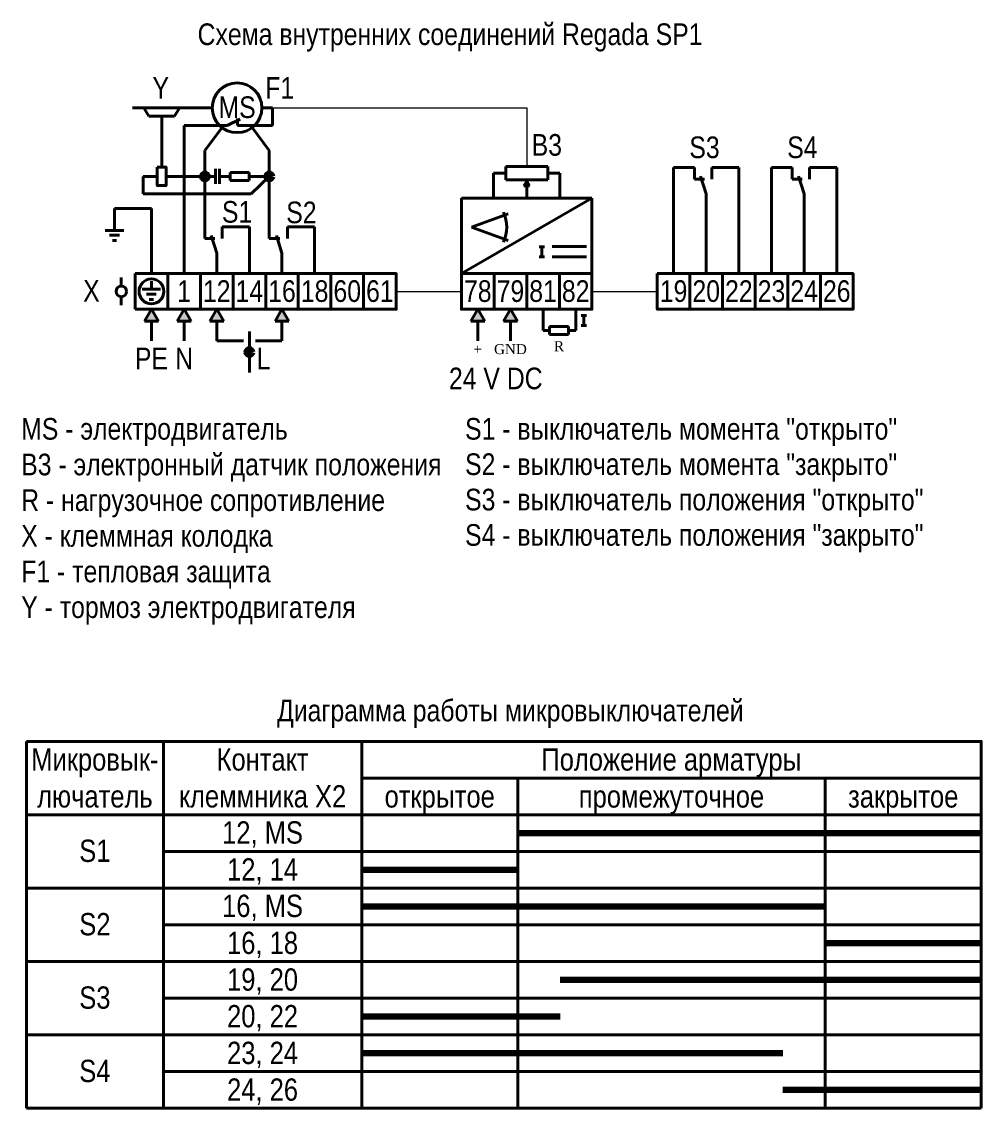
# Model space of a CAD drawing. Header units: millimetres. Extents: x 20 to 403, y -258 to -5.
# Drawn here: x 230.5 to 402.8, y -204.5 to -9.4 of the extents above; entities that cross this region are included whole.
import ezdxf

# ---------------------------------------------------------------- set-up
doc = ezdxf.new("R2010")
doc.units = ezdxf.units.MM
doc.header["$MEASUREMENT"] = 0
doc.linetypes.add('1_1', pattern=[2000, 1000, -1000])
doc.layers.add('id_static_ai', color=7, linetype='Continuous')
doc.layers.add('info', color=7, linetype='Continuous')
doc.styles.add('СГЕНЕРИР_СТИЛЬ_1', font='')
doc.styles.add('СГЕНЕРИР_СТИЛЬ_2', font='')
doc.styles.get('СГЕНЕРИР_СТИЛЬ_1').set_extended_font_data('Arial Narrow')
doc.styles.get('СГЕНЕРИР_СТИЛЬ_2').set_extended_font_data('Times New Roman')

msp = doc.modelspace()

# ---------------------------------------------------------------- hatches: boundary and pattern name
at = {"layer": 'info', "linetype": 'Continuous', "lineweight": 0, "true_color": 0x000000}
for points in [[(262.93, -37.2), (262.96, -37.39), (263.07, -37.55), (263.23, -37.66), (263.43, -37.7), (263.62, -37.66), (263.78, -37.55), (263.89, -37.39), (263.93, -37.2), (263.89, -37), (263.78, -36.84), (263.62, -36.73), (263.43, -36.7), (263.23, -36.73), (263.07, -36.84), (262.96, -37)], [(274.49, -37.2), (274.53, -37.39), (274.63, -37.55), (274.8, -37.66), (274.99, -37.7), (275.18, -37.66), (275.34, -37.55), (275.45, -37.39), (275.49, -37.2), (275.45, -37), (275.34, -36.84), (275.18, -36.73), (274.99, -36.7), (274.8, -36.73), (274.63, -36.84), (274.53, -37)], [(321.22, -38.04), (320.72, -38.91), (321.72, -38.91)], [(253.83, -61.05), (252.58, -63.22), (255.08, -63.22)], [(259.69, -61.05), (258.44, -63.22), (260.94, -63.22)], [(265.55, -61.05), (264.3, -63.22), (266.8, -63.22)], [(277.27, -61.05), (276.02, -63.22), (278.52, -63.22)], [(312.43, -61.05), (311.18, -63.22), (313.68, -63.22)], [(318.29, -61.05), (317.04, -63.22), (319.54, -63.22)], [(270.91, -68.74), (270.95, -68.93), (271.06, -69.09), (271.22, -69.2), (271.41, -69.24), (271.6, -69.2), (271.77, -69.09), (271.88, -68.93), (271.91, -68.74), (271.88, -68.55), (271.77, -68.38), (271.6, -68.28), (271.41, -68.24), (271.22, -68.28), (271.06, -68.38), (270.95, -68.55)]]:
    msp.add_hatch(color=18, dxfattribs=at).paths.add_polyline_path(points)

# ---------------------------------------------------------------- linework, layer by layer
at = {"layer": 'id_static_ai', "color": 7, "linetype": 'Continuous', "lineweight": 40, "ltscale": 100}
for p, q in [((323.46, -49.87), (324.43, -49.87)), ((323.95, -49.87), (323.95, -51.65)), ((323.46, -51.65), (324.43, -51.65)), ((331, -62.2), (331.97, -62.2)), ((331.48, -62.2), (331.48, -63.98)), ((331, -63.98), (331.97, -63.98))]:
    msp.add_line(p, q, dxfattribs=at)
at = {"layer": 'info', "color": 7, "linetype": '1_1', "lineweight": 40, "ltscale": 100}
for p, q in [((264.75, -24.88), (250.41, -24.88)), ((252.32, -37.2), (252.32, -40.35)), ((254.88, -37.2), (252.32, -37.2)), ((263.43, -37.2), (256.45, -37.2)), ((271.75, -40.35), (274.99, -37.2)), ((252.32, -40.35), (271.75, -40.35)), ((325.81, -51.63), (331.95, -51.63)), ((324.15, -61.05), (324.15, -64.88)), ((330.01, -61.05), (330.01, -64.88)), ((324.15, -64.88), (325.33, -64.88)), ((330.01, -64.88), (328.7, -64.88))]:
    msp.add_line(p, q, dxfattribs=at)
at = {"layer": 'info', "color": 7, "linetype": 'Continuous', "lineweight": 40, "ltscale": 100}
for p, q in [((252.48, -24.88), (253.36, -26.39)), ((258.85, -24.88), (252.48, -24.88)), ((257.98, -26.39), (258.79, -24.98)), ((258.79, -24.98), (258.85, -24.88)), ((275.55, -24.88), (273.67, -24.88)), ((275.55, -28.08), (275.55, -24.88)), ((253.36, -26.39), (257.98, -26.39)), ((255.67, -35.54), (255.67, -26.39)), ((267.44, -28.08), (269.75, -26.94)), ((269.27, -26.82), (269.27, -28.08)), ((259.69, -54.65), (259.69, -28.08)), ((259.69, -28.08), (267.44, -28.08)), ((266.52, -28.44), (263.43, -32.54)), ((269.27, -28.08), (275.55, -28.08)), ((271.89, -28.44), (274.99, -32.54)), ((263.43, -32.54), (263.43, -48.37)), ((274.99, -32.54), (274.99, -48.37)), ((265.33, -35.83), (265.33, -38.56)), ((266.05, -35.83), (266.05, -38.56)), ((267.96, -36.48), (271.35, -36.48)), ((267.96, -37.91), (267.96, -36.48)), ((271.35, -36.48), (271.35, -37.91)), ((317.46, -36.62), (315.25, -36.62)), ((315.25, -41.13), (315.25, -36.62)), ((324.98, -35.44), (317.46, -35.44)), ((317.46, -35.44), (317.46, -37.8)), ((324.98, -37.8), (324.98, -35.44)), ((327.19, -36.62), (324.98, -36.62)), ((327.19, -41.13), (327.19, -36.62)), ((347.59, -54.65), (347.59, -35.59)), ((347.59, -35.59), (351.33, -35.59)), ((351.33, -35.59), (351.33, -37.68)), ((354.44, -37.68), (354.44, -35.59)), ((354.44, -35.59), (359.31, -35.59)), ((359.31, -54.65), (359.31, -35.59)), ((365.17, -54.65), (365.17, -35.59)), ((365.17, -35.59), (368.9, -35.59)), ((368.9, -35.59), (368.9, -37.68)), ((372.02, -37.68), (372.02, -35.59)), ((372.02, -35.59), (376.89, -35.59)), ((376.89, -54.65), (376.89, -35.59)), ((263.93, -37.2), (265.33, -37.2)), ((266.05, -37.2), (267.96, -37.2)), ((271.35, -37.91), (267.96, -37.91)), ((271.35, -37.2), (274.49, -37.2)), ((317.46, -37.8), (324.98, -37.8)), ((321.22, -38.04), (320.72, -38.91)), ((321.72, -38.91), (320.72, -38.91)), ((321.22, -38.04), (321.72, -38.91)), ((321.22, -41.13), (321.22, -38.91)), ((351.33, -37.68), (353.13, -37.68)), ((353.45, -40.3), (352.45, -37.15)), ((368.9, -37.68), (370.71, -37.68)), ((371.03, -40.3), (370.03, -37.15)), ((353.45, -54.65), (353.45, -40.3)), ((371.03, -54.65), (371.03, -40.3)), ((332.94, -41.13), (309.5, -41.13)), ((309.5, -41.13), (309.5, -54.65)), ((309.5, -54.65), (332.94, -41.13)), ((332.94, -54.65), (332.94, -41.13)), ((253.83, -42.98), (247.19, -42.98)), ((247.19, -42.98), (247.19, -45.43)), ((253.83, -54.65), (253.83, -42.98)), ((311.29, -46.32), (317.87, -43.93)), ((247.19, -46.89), (247.19, -45.43)), ((266.54, -48.37), (266.54, -46.28)), ((266.54, -46.28), (271.41, -46.28)), ((271.41, -54.65), (271.41, -46.28)), ((278.26, -48.37), (278.26, -46.28)), ((278.26, -46.28), (283.13, -46.28)), ((283.13, -54.65), (283.13, -46.28)), ((311.29, -46.32), (317.87, -48.72)), ((245.53, -46.89), (248.84, -46.89)), ((246.31, -47.75), (247.19, -47.75)), ((246.83, -48.7), (247.19, -48.7)), ((247.19, -47.75), (248.07, -47.75)), ((247.19, -48.7), (247.55, -48.7)), ((263.43, -48.37), (265.23, -48.37)), ((265.55, -50.99), (264.55, -47.84)), ((274.99, -48.37), (276.87, -48.37)), ((277.27, -50.99), (276.27, -47.84)), ((325.81, -49.79), (331.95, -49.79)), ((265.55, -54.65), (265.55, -50.99)), ((277.27, -54.65), (277.27, -50.99)), ((248.42, -56.9), (248.42, -55.37)), ((250.9, -54.65), (297.78, -54.65)), ((250.9, -61.05), (250.9, -54.65)), ((253.81, -57.47), (253.81, -56.01)), ((297.78, -54.65), (297.78, -61.05)), ((297.78, -54.65), (297.78, -61.05)), ((309.5, -54.65), (332.94, -54.65)), ((309.5, -54.65), (332.94, -54.65)), ((252.15, -57.47), (255.46, -57.47)), ((252.93, -58.33), (253.81, -58.33)), ((253.81, -58.33), (254.69, -58.33)), ((248.42, -60.33), (248.42, -58.81)), ((253.44, -59.28), (253.81, -59.28)), ((253.81, -59.28), (254.17, -59.28)), ((297.78, -61.05), (250.9, -61.05)), ((253.83, -61.05), (252.58, -63.22)), ((253.83, -61.05), (255.08, -63.22)), ((259.69, -61.05), (258.44, -63.22)), ((259.69, -61.05), (260.94, -63.22)), ((265.55, -61.05), (264.3, -63.22)), ((265.55, -61.05), (266.8, -63.22)), ((277.27, -61.05), (276.02, -63.22)), ((277.27, -61.05), (278.52, -63.22)), ((312.43, -61.05), (311.18, -63.22)), ((312.43, -61.05), (313.68, -63.22)), ((318.29, -61.05), (317.04, -63.22)), ((318.29, -61.05), (319.54, -63.22)), ((255.08, -63.22), (252.58, -63.22)), ((253.83, -63.22), (253.83, -66.72)), ((260.94, -63.22), (258.44, -63.22)), ((259.69, -63.22), (259.69, -66.72)), ((266.8, -63.22), (264.3, -63.22)), ((265.55, -63.22), (265.55, -66.72)), ((278.52, -63.22), (276.02, -63.22)), ((277.27, -63.22), (277.27, -66.72)), ((313.68, -63.22), (311.18, -63.22)), ((312.43, -63.22), (312.43, -66.72)), ((319.54, -63.22), (317.04, -63.22)), ((318.29, -63.22), (318.29, -66.72)), ((328.7, -64.17), (325.33, -64.17)), ((325.33, -64.17), (325.33, -65.59)), ((328.7, -65.59), (328.7, -64.17)), ((271.41, -65.04), (271.41, -68.24)), ((325.33, -65.59), (328.7, -65.59)), ((265.55, -66.72), (270.33, -66.72)), ((272.5, -66.72), (277.27, -66.72)), ((271.41, -68.74), (271.41, -72.44)), ((231.37, -138.64), (402.84, -138.64)), ((231.37, -204.53), (231.37, -138.64)), ((402.84, -138.64), (402.84, -204.53)), ((231.37, -165), (231.37, -151.82)), ((231.37, -151.82), (255.98, -151.82)), ((255.98, -151.82), (255.98, -165)), ((319.6, -151.82), (291.58, -151.82)), ((291.58, -151.82), (291.58, -158.41)), ((319.6, -158.41), (319.6, -151.82)), ((374.82, -151.82), (319.6, -151.82)), ((319.6, -151.82), (319.6, -158.41)), ((374.82, -158.41), (374.82, -151.82)), ((402.84, -151.82), (374.82, -151.82)), ((374.82, -151.82), (374.82, -158.41)), ((402.84, -158.41), (402.84, -151.82)), ((291.58, -158.41), (319.6, -158.41)), ((319.6, -158.41), (291.58, -158.41)), ((291.58, -158.41), (291.58, -165)), ((319.6, -158.41), (374.82, -158.41)), ((319.6, -165), (319.6, -158.41)), ((374.82, -158.41), (319.6, -158.41)), ((319.6, -158.41), (319.6, -165)), ((374.82, -158.41), (402.84, -158.41)), ((374.82, -165), (374.82, -158.41)), ((402.84, -158.41), (374.82, -158.41)), ((374.82, -158.41), (374.82, -165)), ((402.84, -165), (402.84, -158.41)), ((255.98, -165), (231.37, -165)), ((231.37, -178.17), (231.37, -165)), ((231.37, -165), (255.98, -165)), ((255.98, -165), (255.98, -178.17)), ((291.58, -165), (319.6, -165)), ((319.6, -165), (291.58, -165)), ((291.58, -165), (291.58, -171.58)), ((319.6, -165), (374.82, -165)), ((319.6, -171.58), (319.6, -165)), ((374.82, -165), (319.6, -165)), ((319.6, -165), (319.6, -171.58)), ((374.82, -165), (402.84, -165)), ((374.82, -171.58), (374.82, -165)), ((402.84, -165), (374.82, -165)), ((374.82, -165), (374.82, -171.58)), ((402.84, -171.58), (402.84, -165)), ((291.58, -171.58), (319.6, -171.58)), ((319.6, -171.58), (291.58, -171.58)), ((291.58, -171.58), (291.58, -178.17)), ((319.6, -171.58), (374.82, -171.58)), ((319.6, -178.17), (319.6, -171.58)), ((374.82, -171.58), (319.6, -171.58)), ((319.6, -171.58), (319.6, -178.17)), ((374.82, -171.58), (402.84, -171.58)), ((374.82, -178.17), (374.82, -171.58)), ((402.84, -171.58), (374.82, -171.58)), ((374.82, -171.58), (374.82, -178.17)), ((402.84, -178.17), (402.84, -171.58)), ((255.98, -178.17), (231.37, -178.17)), ((231.37, -191.35), (231.37, -178.17)), ((231.37, -178.17), (255.98, -178.17)), ((255.98, -178.17), (255.98, -191.35)), ((291.58, -178.17), (319.6, -178.17)), ((319.6, -178.17), (291.58, -178.17)), ((291.58, -178.17), (291.58, -184.76)), ((319.6, -178.17), (374.82, -178.17)), ((319.6, -184.76), (319.6, -178.17)), ((374.82, -178.17), (319.6, -178.17)), ((319.6, -178.17), (319.6, -184.76)), ((374.82, -178.17), (402.84, -178.17)), ((374.82, -184.76), (374.82, -178.17)), ((402.84, -178.17), (374.82, -178.17)), ((374.82, -178.17), (374.82, -184.76)), ((402.84, -184.76), (402.84, -178.17)), ((291.58, -184.76), (319.6, -184.76)), ((319.6, -184.76), (291.58, -184.76)), ((291.58, -184.76), (291.58, -191.35)), ((319.6, -184.76), (374.82, -184.76)), ((319.6, -191.35), (319.6, -184.76)), ((374.82, -184.76), (319.6, -184.76)), ((319.6, -184.76), (319.6, -191.35)), ((374.82, -184.76), (402.84, -184.76)), ((374.82, -191.35), (374.82, -184.76)), ((402.84, -184.76), (374.82, -184.76)), ((374.82, -184.76), (374.82, -191.35)), ((402.84, -191.35), (402.84, -184.76)), ((255.98, -191.35), (231.37, -191.35)), ((231.37, -204.53), (231.37, -191.35)), ((231.37, -191.35), (255.98, -191.35)), ((255.98, -191.35), (255.98, -204.53)), ((291.58, -191.35), (319.6, -191.35)), ((319.6, -191.35), (291.58, -191.35)), ((291.58, -191.35), (291.58, -197.94)), ((319.6, -191.35), (374.82, -191.35)), ((319.6, -197.94), (319.6, -191.35)), ((374.82, -191.35), (319.6, -191.35)), ((319.6, -191.35), (319.6, -197.94)), ((374.82, -191.35), (402.84, -191.35)), ((374.82, -197.94), (374.82, -191.35)), ((402.84, -191.35), (374.82, -191.35)), ((374.82, -191.35), (374.82, -197.94)), ((402.84, -197.94), (402.84, -191.35)), ((291.58, -197.94), (319.6, -197.94)), ((319.6, -197.94), (291.58, -197.94)), ((291.58, -197.94), (291.58, -204.53)), ((319.6, -197.94), (374.82, -197.94)), ((319.6, -204.53), (319.6, -197.94)), ((374.82, -197.94), (319.6, -197.94)), ((319.6, -197.94), (319.6, -204.53)), ((374.82, -197.94), (402.84, -197.94)), ((374.82, -204.53), (374.82, -197.94)), ((402.84, -197.94), (374.82, -197.94)), ((374.82, -197.94), (374.82, -204.53)), ((402.84, -204.53), (402.84, -197.94)), ((402.84, -204.53), (231.37, -204.53)), ((255.98, -204.53), (231.37, -204.53)), ((291.58, -204.53), (319.6, -204.53)), ((319.6, -204.53), (374.82, -204.53)), ((374.82, -204.53), (402.84, -204.53))]:
    msp.add_line(p, q, dxfattribs=at)
at = {"layer": 'info', "color": 7, "linetype": '1_1', "lineweight": 15, "ltscale": 100}
for p, q in [((275.55, -24.88), (321.22, -24.88)), ((321.22, -24.88), (321.22, -35.44)), ((297.78, -57.85), (309.28, -57.85)), ((333.17, -57.85), (344.66, -57.85))]:
    msp.add_line(p, q, dxfattribs=at)
at = {"layer": 'info', "color": 7, "linetype": 'Continuous', "lineweight": 140, "ltscale": 100}
for p, q in [((319.6, -155.11), (402.84, -155.11)), ((291.58, -161.7), (319.6, -161.7)), ((291.58, -168.29), (374.82, -168.29)), ((374.82, -174.88), (402.84, -174.88)), ((327.2, -181.47), (402.84, -181.47)), ((291.58, -188.05), (327.2, -188.05)), ((291.58, -194.64), (367.22, -194.64)), ((367.22, -201.23), (402.84, -201.23))]:
    msp.add_line(p, q, dxfattribs=at)
at = {"layer": 'info', "color": 7, "linetype": 'Continuous', "lineweight": 40, "ltscale": 100}
msp.add_lwpolyline([(254.88, -35.54), (256.45, -35.54), (256.45, -38.85), (254.88, -38.85)], close=True, dxfattribs=at)
at = {"layer": 'info', "color": 7, "linetype": 'Continuous', "lineweight": 40, "flags": 128}
for points in [[(256.76, -54.65), (262.62, -54.65), (262.62, -61.05), (256.76, -61.05)], [(262.62, -54.65), (268.48, -54.65), (268.48, -61.05), (262.62, -61.05)], [(268.48, -54.65), (274.34, -54.65), (274.34, -61.05), (268.48, -61.05)], [(274.34, -54.65), (280.2, -54.65), (280.2, -61.05), (274.34, -61.05)], [(280.2, -54.65), (286.06, -54.65), (286.06, -61.05), (280.2, -61.05)], [(286.06, -54.65), (291.92, -54.65), (291.92, -61.05), (286.06, -61.05)], [(291.92, -54.65), (297.78, -54.65), (297.78, -61.05), (291.92, -61.05)], [(309.5, -54.65), (315.36, -54.65), (315.36, -61.05), (309.5, -61.05)], [(315.36, -54.65), (321.22, -54.65), (321.22, -61.05), (315.36, -61.05)], [(321.22, -54.65), (327.08, -54.65), (327.08, -61.05), (321.22, -61.05)], [(327.08, -54.65), (332.94, -54.65), (332.94, -61.05), (327.08, -61.05)], [(344.66, -54.65), (350.52, -54.65), (350.52, -61.05), (344.66, -61.05)], [(350.52, -54.65), (356.38, -54.65), (356.38, -61.05), (350.52, -61.05)], [(356.38, -54.65), (362.24, -54.65), (362.24, -61.05), (356.38, -61.05)], [(362.24, -54.65), (368.1, -54.65), (368.1, -61.05), (362.24, -61.05)], [(368.1, -54.65), (373.96, -54.65), (373.96, -61.05), (368.1, -61.05)], [(373.96, -54.65), (379.82, -54.65), (379.82, -61.05), (373.96, -61.05)], [(231.37, -138.64), (255.98, -138.64), (255.98, -151.82), (231.37, -151.82)], [(255.98, -138.64), (291.58, -138.64), (291.58, -151.82), (255.98, -151.82)], [(291.58, -138.64), (402.84, -138.64), (402.84, -145.23), (291.58, -145.23)], [(291.58, -145.23), (319.6, -145.23), (319.6, -151.82), (291.58, -151.82)], [(319.6, -145.23), (374.82, -145.23), (374.82, -151.82), (319.6, -151.82)], [(374.82, -145.23), (402.84, -145.23), (402.84, -151.82), (374.82, -151.82)], [(255.98, -151.82), (291.58, -151.82), (291.58, -158.41), (255.98, -158.41)], [(255.98, -158.41), (291.58, -158.41), (291.58, -165), (255.98, -165)], [(255.98, -165), (291.58, -165), (291.58, -171.58), (255.98, -171.58)], [(255.98, -171.58), (291.58, -171.58), (291.58, -178.17), (255.98, -178.17)], [(255.98, -178.17), (291.58, -178.17), (291.58, -184.76), (255.98, -184.76)], [(255.98, -184.76), (291.58, -184.76), (291.58, -191.35), (255.98, -191.35)], [(255.98, -191.35), (291.58, -191.35), (291.58, -197.94), (255.98, -197.94)], [(255.98, -197.94), (291.58, -197.94), (291.58, -204.53), (255.98, -204.53)]]:
    msp.add_lwpolyline(points, close=True, dxfattribs=at)
at = {"layer": 'info', "color": 7, "linetype": 'Continuous', "lineweight": 40, "ltscale": 100}
for centre, radius in [((269.21, -24.88), 4.46), ((253.83, -57.85), 2.23), ((248.42, -57.85), 0.956)]:
    msp.add_circle(centre, radius, dxfattribs=at)
at = {"layer": 'info', "color": 7, "linetype": 'Continuous', "lineweight": 140, "ltscale": 100}
for centre in [(263.43, -37.2), (274.99, -37.2), (271.41, -68.74)]:
    msp.add_circle(centre, 0.5, dxfattribs=at)
at = {"layer": 'info', "color": 7, "linetype": 'Continuous', "lineweight": 40, "ltscale": 100}
msp.add_arc((311.29, -46.32), 6.33, 335, 25, dxfattribs=at)

# ---------------------------------------------------------------- texts
at = {"layer": 'info', "color": 7, "linetype": 'Continuous', "lineweight": 15, "attachment_point": 2}
for s, insert, char_height, style in [('\\A1;{\\pqc;\\fArial Narrow|b0|i0|c204|p34;Схема внутренних соединений Regada SP\\fArial Narrow|b0|i0|c204|p34;1}', (307.45, -9.73), 3.88481, 'СГЕНЕРИР_СТИЛЬ_1'), ('\\A1;{\\pqc;\\fArial Narrow|b0|i0|c204|p34;Y}', (255.5, -19.38), 3.8848, 'СГЕНЕРИР_СТИЛЬ_1'), ('\\A1;{\\pqc;\\fArial Narrow|b0|i0|c204|p34;F1}', (276.85, -19.37), 3.8848, 'СГЕНЕРИР_СТИЛЬ_1'), ('\\A1;{\\pqc;\\fArial Narrow|b0|i0|c204|p34;M\\fArial Narrow|b0|i0|c204|p34;S}', (269.21, -22.83), 3.8848, 'СГЕНЕРИР_СТИЛЬ_1'), ('\\A1;{\\pqc;\\fArial Narrow|b0|i0|c204|p34;B3}', (324.83, -29.6), 3.8848, 'СГЕНЕРИР_СТИЛЬ_1'), ('\\A1;{\\pqc;\\fArial Narrow|b0|i0|c204|p34;S\\fArial Narrow|b0|i0|c204|p34;3}', (353.14, -30.03), 3.8848, 'СГЕНЕРИР_СТИЛЬ_1'), ('\\A1;{\\pqc;\\fArial Narrow|b0|i0|c204|p34;S\\fArial Narrow|b0|i0|c204|p34;4}', (370.72, -30.03), 3.8848, 'СГЕНЕРИР_СТИЛЬ_1'), ('\\A1;{\\pqc;\\fArial Narrow|b0|i0|c204|p34;S\\fArial Narrow|b0|i0|c204|p34;1}', (269.21, -41.62), 3.8848, 'СГЕНЕРИР_СТИЛЬ_1'), ('\\A1;{\\pqc;\\fArial Narrow|b0|i0|c204|p34;S\\fArial Narrow|b0|i0|c204|p34;2}', (280.76, -41.72), 3.8848, 'СГЕНЕРИР_СТИЛЬ_1'), ('\\A1;{\\pqc;\\fArial Narrow|b0|i0|c204|p34;X}', (243.05, -55.79), 3.8848, 'СГЕНЕРИР_СТИЛЬ_1'), ('\\A1;{\\pqc;\\fArial Narrow|b0|i0|c204|p34;1}', (259.69, -55.85), 3.8848, 'СГЕНЕРИР_СТИЛЬ_1'), ('\\A1;{\\pqc;\\fArial Narrow|b0|i0|c204|p34;12}', (265.55, -55.85), 3.8848, 'СГЕНЕРИР_СТИЛЬ_1'), ('\\A1;{\\pqc;\\fArial Narrow|b0|i0|c204|p34;14}', (271.41, -55.85), 3.8848, 'СГЕНЕРИР_СТИЛЬ_1'), ('\\A1;{\\pqc;\\fArial Narrow|b0|i0|c204|p34;16}', (277.27, -55.85), 3.8848, 'СГЕНЕРИР_СТИЛЬ_1'), ('\\A1;{\\pqc;\\fArial Narrow|b0|i0|c204|p34;18}', (283.13, -55.85), 3.8848, 'СГЕНЕРИР_СТИЛЬ_1'), ('\\A1;{\\pqc;\\fArial Narrow|b0|i0|c204|p34;60}', (288.99, -55.85), 3.8848, 'СГЕНЕРИР_СТИЛЬ_1'), ('\\A1;{\\pqc;\\fArial Narrow|b0|i0|c204|p34;61}', (294.85, -55.85), 3.8848, 'СГЕНЕРИР_СТИЛЬ_1'), ('\\A1;{\\pqc;\\fArial Narrow|b0|i0|c204|p34;78}', (312.43, -55.85), 3.8848, 'СГЕНЕРИР_СТИЛЬ_1'), ('\\A1;{\\pqc;\\fArial Narrow|b0|i0|c204|p34;79}', (318.29, -55.85), 3.8848, 'СГЕНЕРИР_СТИЛЬ_1'), ('\\A1;{\\pqc;\\fArial Narrow|b0|i0|c204|p34;81}', (324.15, -55.85), 3.8848, 'СГЕНЕРИР_СТИЛЬ_1'), ('\\A1;{\\pqc;\\fArial Narrow|b0|i0|c204|p34;82}', (330.01, -55.85), 3.8848, 'СГЕНЕРИР_СТИЛЬ_1'), ('\\A1;{\\pqc;\\fArial Narrow|b0|i0|c204|p34;19}', (347.59, -55.85), 3.8848, 'СГЕНЕРИР_СТИЛЬ_1'), ('\\A1;{\\pqc;\\fArial Narrow|b0|i0|c204|p34;2\\fArial Narrow|b0|i0|c204|p34;0}', (353.45, -55.85), 3.8848, 'СГЕНЕРИР_СТИЛЬ_1'), ('\\A1;{\\pqc;\\fArial Narrow|b0|i0|c204|p34;22}', (359.31, -55.85), 3.8848, 'СГЕНЕРИР_СТИЛЬ_1'), ('\\A1;{\\pqc;\\fArial Narrow|b0|i0|c204|p34;23}', (365.17, -55.85), 3.8848, 'СГЕНЕРИР_СТИЛЬ_1'), ('\\A1;{\\pqc;\\fArial Narrow|b0|i0|c204|p34;24}', (371.03, -55.85), 3.8848, 'СГЕНЕРИР_СТИЛЬ_1'), ('\\A1;{\\pqc;\\fArial Narrow|b0|i0|c204|p34;26}', (376.89, -55.85), 3.8848, 'СГЕНЕРИР_СТИЛЬ_1'), ('\\A1;{\\pqc;\\fArial Narrow|b0|i0|c204|p34;PE}', (253.83, -67.94), 3.8848, 'СГЕНЕРИР_СТИЛЬ_1'), ('\\A1;{\\pqc;\\fArial Narrow|b0|i0|c204|p34;N}', (259.69, -67.94), 3.8848, 'СГЕНЕРИР_СТИЛЬ_1'), ('\\A1;{\\pqc;\\fArial Narrow|b0|i0|c204|p34;L}', (273.97, -67.94), 3.8848, 'СГЕНЕРИР_СТИЛЬ_1'), ('\\A1;{\\pqc;\\fTimes New Roman|b0|i0|c204|p22;+}', (312.43, -67.34), 1.8, 'СГЕНЕРИР_СТИЛЬ_2'), ('\\A1;{\\pqc;\\fTimes New Roman|b0|i0|c204|p22;GND}', (318.29, -67.31), 1.8, 'СГЕНЕРИР_СТИЛЬ_2'), ('\\A1;{\\pqc;\\fTimes New Roman|b0|i0|c204|p22;R}', (327.02, -66.8), 1.8, 'СГЕНЕРИР_СТИЛЬ_2'), ('\\A1;{\\pqc;\\fArial Narrow|b0|i0|c204|p34;24 V DC}', (315.66, -71.53), 3.8848, 'СГЕНЕРИР_СТИЛЬ_1'), ('\\A1;{\\pqc;\\fArial Narrow|b0|i0|c204|p34;Диаграмма работы микровыключателей}', (318.27, -131.16), 3.8848, 'СГЕНЕРИР_СТИЛЬ_1'), ('\\A1;{\\pqc;\\fArial Narrow|b0|i0|c204|p34;Положение арматуры}', (347.21, -139.89), 4, 'СГЕНЕРИР_СТИЛЬ_1'), ('\\A1;{\\pqc;\\fArial Narrow|b0|i0|c204|p34;открытое}', (305.59, -146.53), 4, 'СГЕНЕРИР_СТИЛЬ_1'), ('\\A1;{\\pqc;\\fArial Narrow|b0|i0|c204|p34;промежуточное}', (347.21, -146.53), 4, 'СГЕНЕРИР_СТИЛЬ_1'), ('\\A1;{\\pqc;\\fArial Narrow|b0|i0|c204|p34;закрытое}', (388.83, -146.53), 4, 'СГЕНЕРИР_СТИЛЬ_1'), ('\\A1;{\\pqc;\\fArial Narrow|b0|i0|c204|p34;12\\fArial Narrow|b0|i0|c204|p34;, MS}', (273.78, -153), 4, 'СГЕНЕРИР_СТИЛЬ_1'), ('\\A1;{\\pqc;\\fArial Narrow|b0|i0|c204|p34;S\\fArial Narrow|b0|i0|c204|p34;1}', (243.67, -156.29), 4, 'СГЕНЕРИР_СТИЛЬ_1'), ('\\A1;{\\pqc;\\fArial Narrow|b0|i0|c204|p34;12, \\fArial Narrow|b0|i0|c204|p34;14}', (273.78, -159.64), 4, 'СГЕНЕРИР_СТИЛЬ_1'), ('\\A1;{\\pqc;\\fArial Narrow|b0|i0|c204|p34;16\\fArial Narrow|b0|i0|c204|p34;, MS}', (273.78, -166.18), 4, 'СГЕНЕРИР_СТИЛЬ_1'), ('\\A1;{\\pqc;\\fArial Narrow|b0|i0|c204|p34;S\\fArial Narrow|b0|i0|c204|p34;2}', (243.67, -169.47), 4, 'СГЕНЕРИР_СТИЛЬ_1'), ('\\A1;{\\pqc;\\fArial Narrow|b0|i0|c204|p34;16\\fArial Narrow|b0|i0|c204|p34;, \\fArial Narrow|b0|i0|c204|p34;18}', (273.78, -172.82), 4, 'СГЕНЕРИР_СТИЛЬ_1'), ('\\A1;{\\pqc;\\fArial Narrow|b0|i0|c204|p34;19\\fArial Narrow|b0|i0|c204|p34;, \\fArial Narrow|b0|i0|c204|p34;20}', (273.78, -179.41), 4, 'СГЕНЕРИР_СТИЛЬ_1'), ('\\A1;{\\pqc;\\fArial Narrow|b0|i0|c204|p34;S\\fArial Narrow|b0|i0|c204|p34;3}', (243.67, -182.65), 4, 'СГЕНЕРИР_СТИЛЬ_1'), ('\\A1;{\\pqc;\\fArial Narrow|b0|i0|c204|p34;2\\fArial Narrow|b0|i0|c204|p34;0\\fArial Narrow|b0|i0|c204|p34;, \\fArial Narrow|b0|i0|c204|p34;22}', (273.78, -185.99), 4, 'СГЕНЕРИР_СТИЛЬ_1'), ('\\A1;{\\pqc;\\fArial Narrow|b0|i0|c204|p34;23\\fArial Narrow|b0|i0|c204|p34;, \\fArial Narrow|b0|i0|c204|p34;24}', (273.78, -192.58), 4, 'СГЕНЕРИР_СТИЛЬ_1'), ('\\A1;{\\pqc;\\fArial Narrow|b0|i0|c204|p34;S\\fArial Narrow|b0|i0|c204|p34;4}', (243.67, -195.82), 4, 'СГЕНЕРИР_СТИЛЬ_1'), ('\\A1;{\\pqc;\\fArial Narrow|b0|i0|c204|p34;24\\fArial Narrow|b0|i0|c204|p34;, \\fArial Narrow|b0|i0|c204|p34;26}', (273.78, -199.17), 4, 'СГЕНЕРИР_СТИЛЬ_1')]:
    msp.add_mtext(s, dxfattribs=dict(at, insert=insert, char_height=char_height, style=style))
at = {"layer": 'info', "color": 7, "linetype": 'Continuous', "lineweight": 15, "style": 'СГЕНЕРИР_СТИЛЬ_1'}
for s, insert, char_height, attachment_point, line_spacing_factor in [('\\A1;{\\pql;\\fArial Narrow|b0|i0|c204|p34;МS - электродвигатель\\P\\pql;\\fArial Narrow|b0|i0|c204|p34;B3 - электронный датчик положения\\P\\pql;\\fArial Narrow|b0|i0|c204|p34;R - нагрузочное сопротивление\\P\\pql;\\fArial Narrow|b0|i0|c204|p34;X - клеммная колодка\\P\\pql;\\fArial Narrow|b0|i0|c204|p34;F1 - тепловая защита\\P\\pql;\\fArial Narrow|b0|i0|c204|p34;Y - тормоз электродвигателя}', (230.44, -80.58), 3.8848, 1, 0.988995), ('\\A1;{\\pql;\\fArial Narrow|b0|i0|c204|p34;S1 - выключатель момента "открыто"\\P\\pql;\\fArial Narrow|b0|i0|c204|p34;S2 - выключатель момента "закрыто"\\P\\pql;\\fArial Narrow|b0|i0|c204|p34;S3 - выключатель положения "открыто"\\P\\pql;\\fArial Narrow|b0|i0|c204|p34;S4 - выключатель положения "закрыто"}', (310.15, -80.58), 3.8848, 1, 0.981046), ('\\A1;{\\pqc;\\fArial Narrow|b0|i0|c204|p34;Микровык\\fArial Narrow|b0|i0|c204|p34;-\\P\\pqc;\\fArial Narrow|b0|i0|c204|p34;лючатель}', (243.67, -139.89), 4, 2, 0.994649)]:
    msp.add_mtext(s, dxfattribs=dict(at, insert=insert, char_height=char_height, attachment_point=attachment_point, line_spacing_factor=line_spacing_factor))
at = {"layer": 'info', "color": 7, "linetype": 'Continuous', "lineweight": 15, "insert": (273.78, -139.89), "char_height": 4, "width": 35.5949, "attachment_point": 2, "line_spacing_factor": 0.992293, "style": 'СГЕНЕРИР_СТИЛЬ_1'}
msp.add_mtext('\\A1;{\\pqc;\\fArial Narrow|b0|i0|c204|p34;Контакт \\fArial Narrow|b0|i0|c204|p34;клеммника \\fArial Narrow|b0|i0|c204|p34;Х\\fArial Narrow|b0|i0|c204|p34;2}', dxfattribs=at)

doc.saveas('drawing.dxf')
